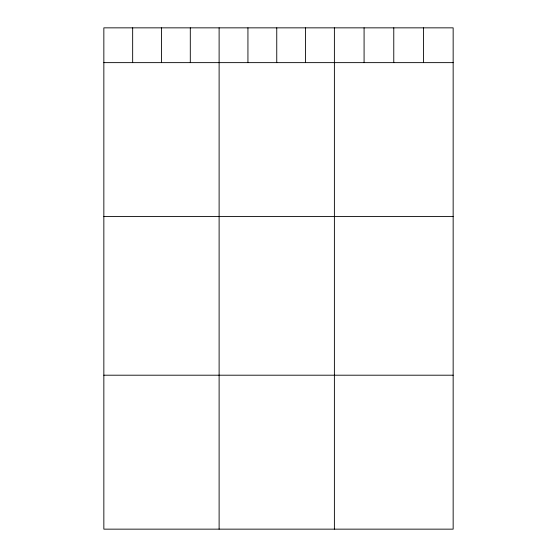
<?xml version="1.0" encoding="UTF-8"?>
<svg xmlns="http://www.w3.org/2000/svg" width="557" height="557" viewBox="0 0 557 557"><rect width="100%" height="100%" fill="white"/><g stroke="black" fill="none" stroke-linecap="round" stroke-linejoin="round"><path stroke-width="0.84" d="M453.154 62.635L453.154 529.15L103.846 529.15L103.846 27.85L453.154 27.85L453.154 62.635L103.846 62.635M103.846 216.582L453.154 216.582M103.846 375.202L453.154 375.202M423.459 27.85L423.459 62.635M393.771 27.85L393.771 62.635M364.083 27.85L364.083 62.635M334.388 27.85L334.388 529.15M305.57 27.85L305.57 62.635M276.752 27.85L276.752 62.635M247.935 27.85L247.935 62.635M219.117 27.85L219.117 529.15M190.299 27.85L190.299 62.635M161.481 27.85L161.481 62.635M132.663 27.85L132.663 62.635"/></g></svg>
